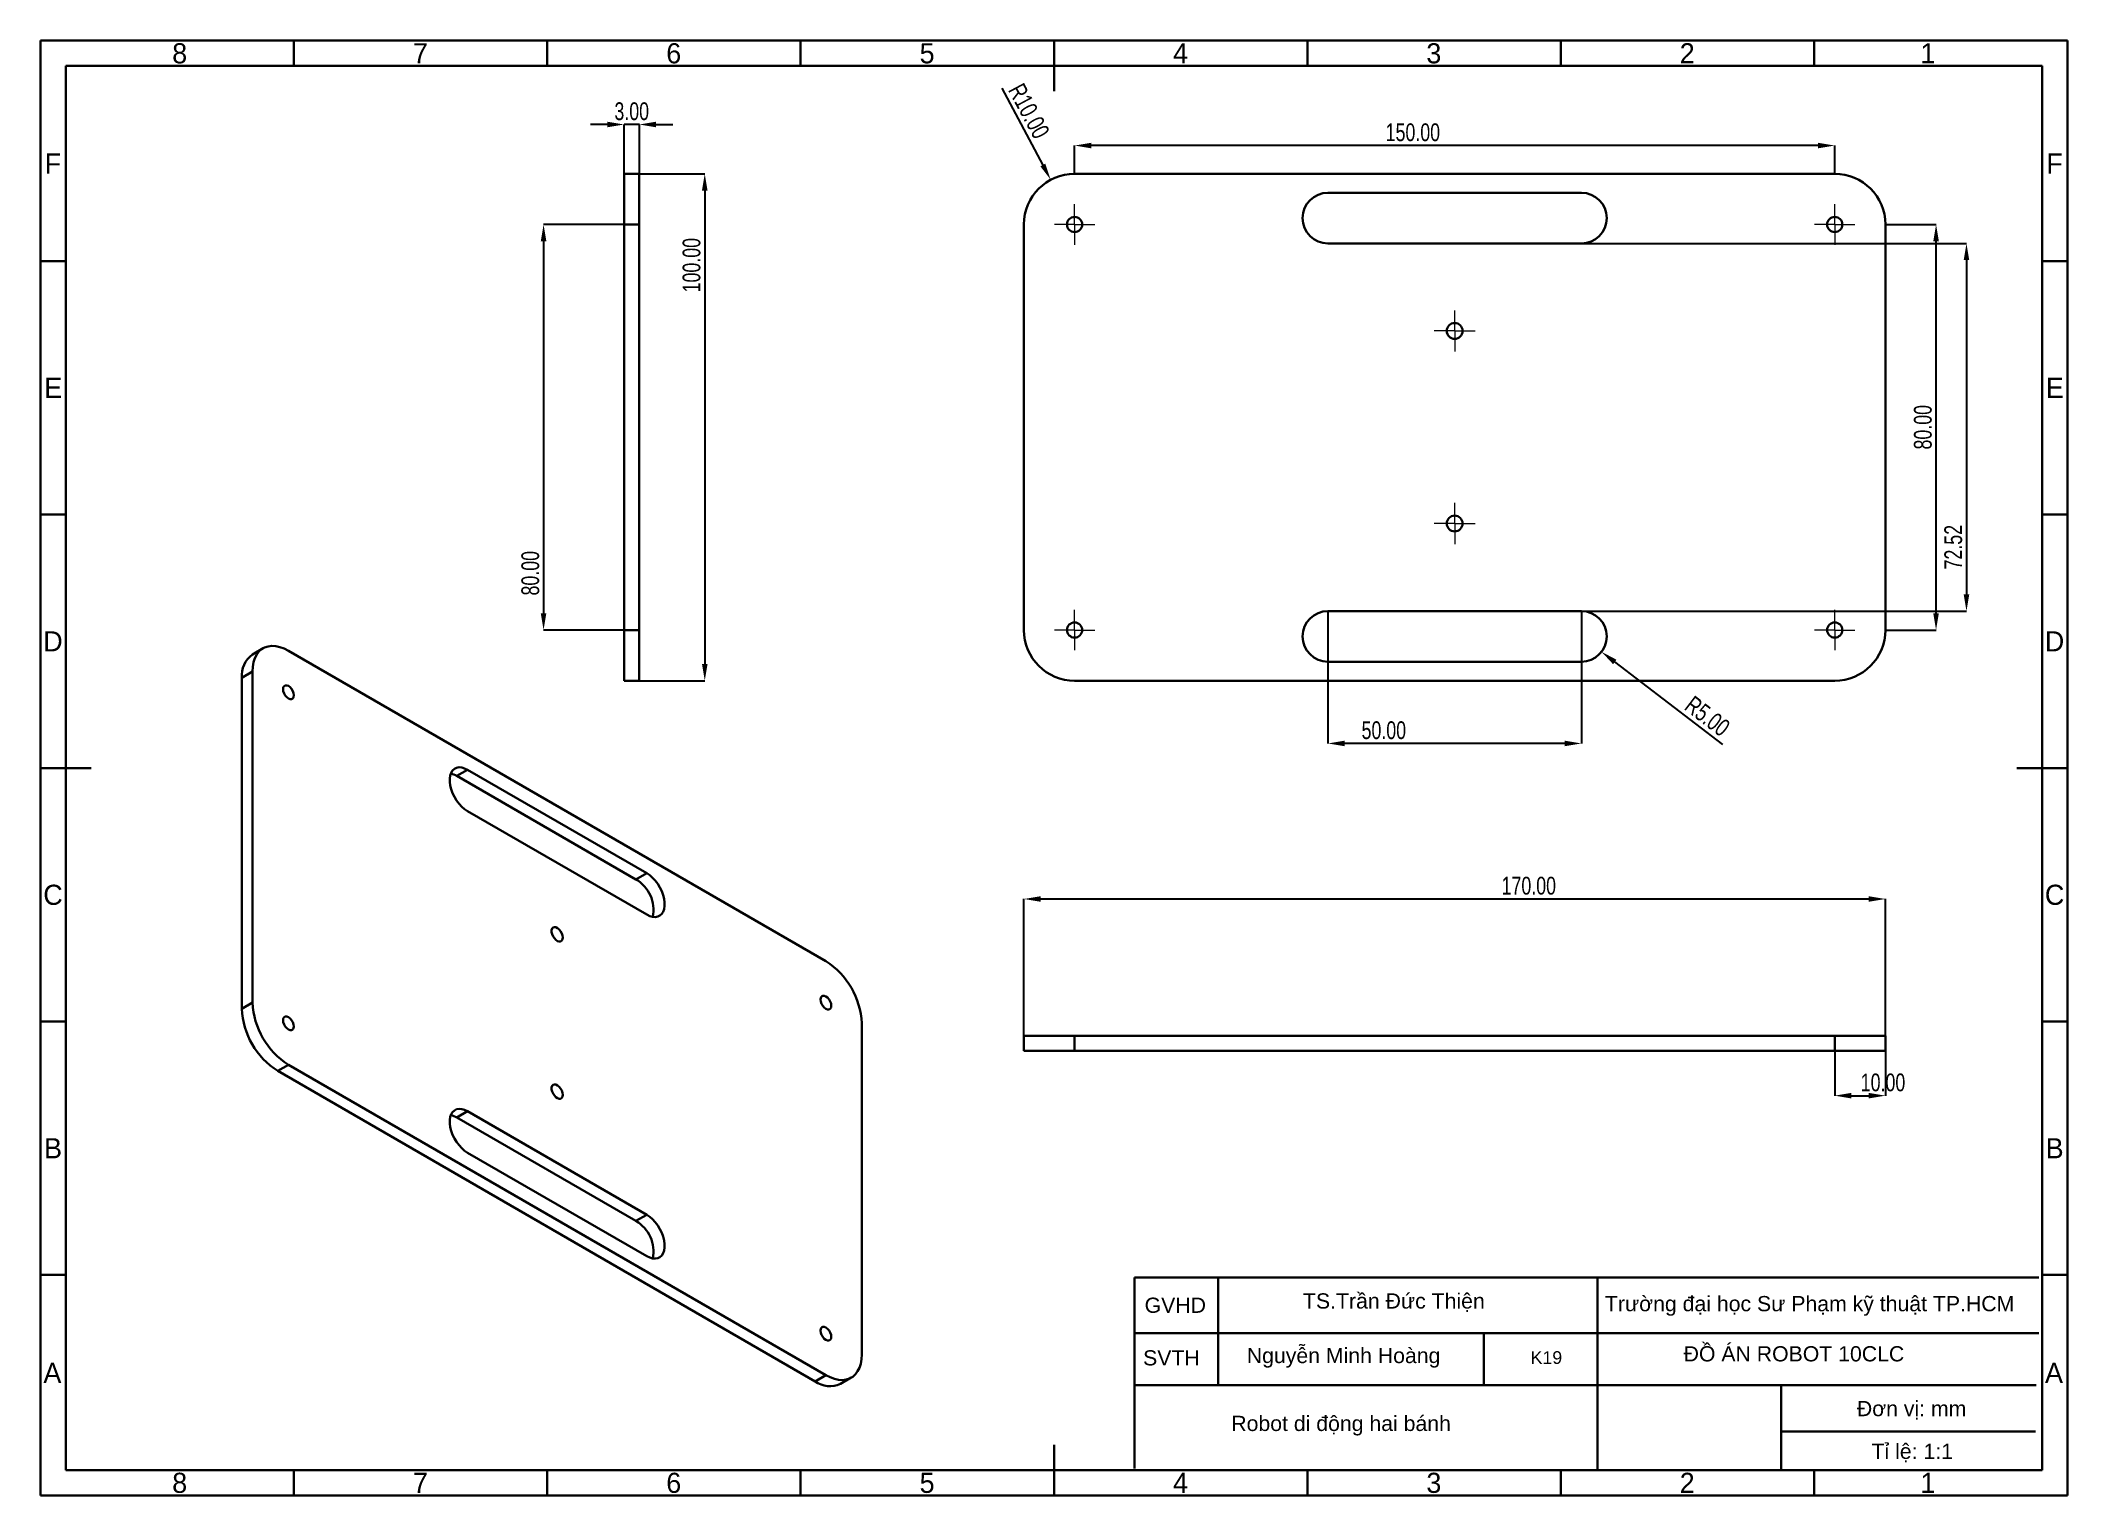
# Model space of a CAD drawing. Header units: millimetres. Extents: x 15 to 415, y 5 to 292.
import ezdxf

# ---------------------------------------------------------------- set-up
doc = ezdxf.new("R2010")
doc.units = ezdxf.units.MM
doc.header["$PDSIZE"] = -1
doc.styles.add('SLDTEXTSTYLE0', font='TXT', dxfattribs={"width": 0.75})
doc.dimstyles.new('SLDDIMSTYLE0', dxfattribs={"dimtxt": 3.5, "dimasz": 3.302, "dimexe": 0, "dimexo": 0.0625, "dimgap": 0.875, "dimtad": 1, "dimrnd": 1e-09, "dimzin": 4, "dimdsep": 46, "dimtxsty": 'SLDTEXTSTYLE0', "dimsah": 1, "dimcen": 0.09, "dimadec": 0, "dimazin": 1, "dimtfac": 1, "dimtofl": 0, "dimtmove": 0, "dimatfit": 3, "dimfxl": 1, "dimfrac": 2, "dimtolj": 1, "dimtzin": 12, "dimarcsym": 0})
doc.dimstyles.new('SLDDIMSTYLE1', dxfattribs={"dimtxt": 3.5, "dimasz": 3.302, "dimexe": 0, "dimexo": 0.0625, "dimgap": 0.875, "dimtad": 1, "dimrnd": 1e-09, "dimzin": 4, "dimdsep": 46, "dimtxsty": 'SLDTEXTSTYLE0', "dimsah": 1, "dimcen": 0, "dimadec": 0, "dimazin": 1, "dimtfac": 1, "dimtofl": 0, "dimtmove": 0, "dimatfit": 3, "dimfxl": 1, "dimfrac": 2, "dimtolj": 1, "dimtzin": 12, "dimarcsym": 0})
doc.dimstyles.new('SLDDIMSTYLE2', dxfattribs={"dimtxt": 3.5, "dimasz": 3.302, "dimexe": 0, "dimexo": 0.0625, "dimgap": 0.875, "dimtad": 1, "dimrnd": 1e-09, "dimzin": 12, "dimdsep": 46, "dimtxsty": 'SLDTEXTSTYLE0', "dimsah": 1, "dimcen": 0.09, "dimadec": 0, "dimazin": 3, "dimtfac": 1, "dimtofl": 0, "dimtmove": 0, "dimatfit": 3, "dimfxl": 1, "dimfrac": 2, "dimtolj": 1, "dimtzin": 12, "dimarcsym": 0})
doc.dimstyles.new('SLDDIMSTYLE3', dxfattribs={"dimtxt": 3.5, "dimasz": 3.302, "dimexe": 0, "dimexo": 0.0625, "dimgap": 0.875, "dimtad": 1, "dimrnd": 1e-09, "dimzin": 4, "dimdsep": 46, "dimtxsty": 'SLDTEXTSTYLE0', "dimsah": 1, "dimcen": 0.09, "dimadec": 0, "dimazin": 1, "dimtfac": 1, "dimtmove": 0, "dimatfit": 0, "dimfxl": 1, "dimfrac": 2, "dimtolj": 1, "dimtzin": 12, "dimarcsym": 0})

# ---------------------------------------------------------------- blocks, each defined once
blk = doc.blocks.new('_D')
at = {"color": 0, "linetype": 'Continuous', "lineweight": -2, "transparency": 16777216}
for p, q in [((219.07, 265.78), (219.07, 271.29)), ((365.77, 271.29), (222.37, 271.29)), ((369.07, 265.78), (369.07, 271.29))]:
    blk.add_line(p, q, dxfattribs=at)
at = {"color": 0, "linetype": 'Continuous', "transparency": 16777216}
for points in [[(222.37, 271.84), (222.37, 270.74), (219.07, 271.29)], [(365.77, 271.84), (365.77, 270.74), (369.07, 271.29)]]:
    blk.add_solid(points, dxfattribs=at)
at = {"layer": 'Defpoints', "color": 0, "linetype": 'Continuous', "transparency": 16777216}
for p in [(219.07, 271.29), (219.07, 265.72), (369.07, 265.72)]:
    blk.add_point(p, dxfattribs=at)
at = {"color": 0, "linetype": 'Continuous', "lineweight": 30, "transparency": 16777216, "insert": (285.82, 275.66), "char_height": 3.5, "attachment_point": 2, "style": 'SLDTEXTSTYLE0'}
blk.add_mtext('\\A1;150.00', dxfattribs=at)
blk = doc.blocks.new('_D_1')
at = {"color": 0, "linetype": 'Continuous', "lineweight": -2, "transparency": 16777216}
for p, q in [((379.13, 255.72), (389.07, 255.72)), ((389.07, 179.02), (389.07, 252.42)), ((379.13, 175.72), (389.07, 175.72))]:
    blk.add_line(p, q, dxfattribs=at)
at = {"color": 0, "linetype": 'Continuous', "transparency": 16777216}
for points in [[(388.52, 252.42), (389.62, 252.42), (389.07, 255.72)], [(388.52, 179.02), (389.62, 179.02), (389.07, 175.72)]]:
    blk.add_solid(points, dxfattribs=at)
at = {"layer": 'Defpoints', "color": 0, "linetype": 'Continuous', "transparency": 16777216}
for p in [(379.07, 255.72), (389.07, 255.72), (379.07, 175.72)]:
    blk.add_point(p, dxfattribs=at)
at = {"color": 0, "linetype": 'Continuous', "lineweight": 30, "transparency": 16777216, "insert": (384.7, 215.72), "char_height": 3.5, "attachment_point": 2, "rotation": 90, "style": 'SLDTEXTSTYLE0'}
blk.add_mtext('\\A1;80.00', dxfattribs=at)
blk = doc.blocks.new('_D_2')
at = {"color": 0, "linetype": 'Continuous', "lineweight": -2, "transparency": 16777216}
for p, q in [((269.07, 179.4), (269.07, 153.34)), ((319.07, 179.4), (319.07, 153.34)), ((315.77, 153.34), (272.37, 153.34))]:
    blk.add_line(p, q, dxfattribs=at)
at = {"color": 0, "linetype": 'Continuous', "transparency": 16777216}
for points in [[(272.37, 153.89), (272.37, 152.79), (269.07, 153.34)], [(315.77, 153.89), (315.77, 152.79), (319.07, 153.34)]]:
    blk.add_solid(points, dxfattribs=at)
at = {"layer": 'Defpoints', "color": 0, "linetype": 'Continuous', "transparency": 16777216}
for p in [(269.07, 179.46), (319.07, 179.46), (269.07, 153.34)]:
    blk.add_point(p, dxfattribs=at)
at = {"color": 0, "linetype": 'Continuous', "lineweight": 30, "transparency": 16777216, "insert": (280.09, 157.71), "char_height": 3.5, "attachment_point": 2, "style": 'SLDTEXTSTYLE0'}
blk.add_mtext('\\A1;50.00', dxfattribs=at)
blk = doc.blocks.new('_D_3')
at = {"color": 0, "linetype": 'Continuous', "lineweight": -2, "transparency": 16777216}
blk.add_line((346.99, 153.11), (325.66, 169.42), dxfattribs=at)
at = {"color": 0, "linetype": 'Continuous', "transparency": 16777216}
blk.add_solid([(326, 169.86), (325.33, 168.98), (323.04, 171.43)], dxfattribs=at)
at = {"layer": 'Defpoints', "color": 0, "linetype": 'Continuous', "transparency": 16777216}
for p in [(319.07, 174.46), (323.04, 171.43)]:
    blk.add_point(p, dxfattribs=at)
at = {"color": 0, "linetype": 'Continuous', "lineweight": 30, "transparency": 16777216, "insert": (341.3, 162.97), "char_height": 3.5, "attachment_point": 1, "rotation": 322.59, "style": 'SLDTEXTSTYLE0'}
blk.add_mtext('\\A1;R5.00', dxfattribs=at)
blk = doc.blocks.new('_D_4')
at = {"color": 0, "linetype": 'Continuous', "lineweight": -2, "transparency": 16777216}
blk.add_line((204.68, 282.62), (212.79, 267.45), dxfattribs=at)
at = {"color": 0, "linetype": 'Continuous', "transparency": 16777216}
blk.add_solid([(213.28, 267.71), (212.31, 267.19), (214.35, 264.54)], dxfattribs=at)
at = {"layer": 'Defpoints', "color": 0, "linetype": 'Continuous', "transparency": 16777216}
for p in [(214.35, 264.54), (219.07, 255.72)]:
    blk.add_point(p, dxfattribs=at)
at = {"color": 0, "linetype": 'Continuous', "lineweight": 30, "transparency": 16777216, "insert": (208.95, 283.91), "char_height": 3.5, "attachment_point": 1, "rotation": 298.1519, "style": 'SLDTEXTSTYLE0'}
blk.add_mtext('\\A1;R10.00', dxfattribs=at)
blk = doc.blocks.new('_D_5')
at = {"color": 0, "linetype": 'Continuous', "lineweight": -2, "transparency": 16777216}
for p, q in [((319.13, 251.98), (395.07, 251.98)), ((395.07, 248.68), (395.07, 182.76)), ((319.13, 179.46), (395.07, 179.46))]:
    blk.add_line(p, q, dxfattribs=at)
at = {"color": 0, "linetype": 'Continuous', "transparency": 16777216}
for points in [[(394.52, 248.68), (395.62, 248.68), (395.07, 251.98)], [(394.52, 182.76), (395.62, 182.76), (395.07, 179.46)]]:
    blk.add_solid(points, dxfattribs=at)
at = {"layer": 'Defpoints', "color": 0, "linetype": 'Continuous', "transparency": 16777216}
for p in [(319.07, 251.98), (319.07, 179.46), (395.07, 179.46)]:
    blk.add_point(p, dxfattribs=at)
at = {"color": 0, "linetype": 'Continuous', "lineweight": 30, "transparency": 16777216, "insert": (390.7, 192.06), "char_height": 3.5, "attachment_point": 2, "rotation": 90, "style": 'SLDTEXTSTYLE0'}
blk.add_mtext('\\A1;72.52', dxfattribs=at)
blk = doc.blocks.new('SW_CENTERMARKSYMBOL_0')
at = {"color": 0, "linetype": 'Continuous', "lineweight": 18}
for p, q in [((0, 2.5), (0, 4)), ((-2.5, 0), (-4, 0)), ((0, 0), (-2.5, 0)), ((0, 0), (0, 2.5)), ((0, 0), (0, -2.5)), ((0, 0), (2.5, 0)), ((2.5, 0), (4, 0)), ((0, -2.5), (0, -4))]:
    blk.add_line(p, q, dxfattribs=at)
blk = doc.blocks.new('SW_CENTERMARKSYMBOL_1')
at = {"color": 0, "linetype": 'Continuous', "lineweight": 18}
for p, q in [((0, 2.5), (0, 4)), ((-2.5, 0), (-4, 0)), ((0, 0), (-2.5, 0)), ((0, 0), (0, 2.5)), ((0, 0), (0, -2.5)), ((0, 0), (2.5, 0)), ((2.5, 0), (4, 0)), ((0, -2.5), (0, -4))]:
    blk.add_line(p, q, dxfattribs=at)
blk = doc.blocks.new('SW_CENTERMARKSYMBOL_2')
at = {"color": 0, "linetype": 'Continuous', "lineweight": 18}
for p, q in [((0, 2.5), (0, 4)), ((-2.5, 0), (-4, 0)), ((0, 0), (-2.5, 0)), ((0, 0), (0, 2.5)), ((0, 0), (0, -2.5)), ((0, 0), (2.5, 0)), ((2.5, 0), (4, 0)), ((0, -2.5), (0, -4))]:
    blk.add_line(p, q, dxfattribs=at)
blk = doc.blocks.new('SW_CENTERMARKSYMBOL_3')
at = {"color": 0, "linetype": 'Continuous', "lineweight": 18}
for p, q in [((0, 2.5), (0, 4)), ((-2.5, 0), (-4, 0)), ((0, 0), (-2.5, 0)), ((0, 0), (0, 2.5)), ((0, 0), (0, -2.5)), ((0, 0), (2.5, 0)), ((2.5, 0), (4, 0)), ((0, -2.5), (0, -4))]:
    blk.add_line(p, q, dxfattribs=at)
blk = doc.blocks.new('SW_CENTERMARKSYMBOL_4')
at = {"color": 0, "linetype": 'Continuous', "lineweight": 18}
for p, q in [((0, 2.5), (0, 4.06)), ((-2.5, 0), (-4.06, 0)), ((0, 0), (-2.5, 0)), ((0, 0), (0, 2.5)), ((0, 0), (0, -2.5)), ((0, 0), (2.5, 0)), ((2.5, 0), (4.06, 0)), ((0, -2.5), (0, -4.06))]:
    blk.add_line(p, q, dxfattribs=at)
blk = doc.blocks.new('SW_CENTERMARKSYMBOL_5')
at = {"color": 0, "linetype": 'Continuous', "lineweight": 18}
for p, q in [((0, 2.5), (0, 4.06)), ((-2.5, 0), (-4.06, 0)), ((0, 0), (-2.5, 0)), ((0, 0), (0, 2.5)), ((0, 0), (0, -2.5)), ((0, 0), (2.5, 0)), ((2.5, 0), (4.06, 0)), ((0, -2.5), (0, -4.06))]:
    blk.add_line(p, q, dxfattribs=at)
blk = doc.blocks.new('_D_6')
at = {"color": 0, "linetype": 'Continuous', "lineweight": -2, "transparency": 16777216}
for p, q in [((209.07, 95.75), (209.07, 122.66)), ((212.37, 122.66), (375.77, 122.66)), ((379.07, 95.75), (379.07, 122.66))]:
    blk.add_line(p, q, dxfattribs=at)
at = {"color": 0, "linetype": 'Continuous', "transparency": 16777216}
for points in [[(212.37, 123.21), (212.37, 122.11), (209.07, 122.66)], [(375.77, 123.21), (375.77, 122.11), (379.07, 122.66)]]:
    blk.add_solid(points, dxfattribs=at)
at = {"layer": 'Defpoints', "color": 0, "linetype": 'Continuous', "transparency": 16777216}
for p in [(379.07, 122.66), (209.07, 95.69), (379.07, 95.69)]:
    blk.add_point(p, dxfattribs=at)
at = {"color": 0, "linetype": 'Continuous', "lineweight": 30, "transparency": 16777216, "insert": (308.7, 127.04), "char_height": 3.5, "attachment_point": 2, "style": 'SLDTEXTSTYLE0'}
blk.add_mtext('\\A1;170.00', dxfattribs=at)
blk = doc.blocks.new('_D_7')
at = {"color": 0, "linetype": 'Continuous', "lineweight": -2, "transparency": 16777216}
for p, q in [((369.07, 92.62), (369.07, 83.86)), ((379.07, 92.62), (379.07, 83.86)), ((372.37, 83.86), (375.77, 83.86))]:
    blk.add_line(p, q, dxfattribs=at)
at = {"color": 0, "linetype": 'Continuous', "transparency": 16777216}
for points in [[(372.37, 84.41), (372.37, 83.31), (369.07, 83.86)], [(375.77, 84.41), (375.77, 83.31), (379.07, 83.86)]]:
    blk.add_solid(points, dxfattribs=at)
at = {"layer": 'Defpoints', "color": 0, "linetype": 'Continuous', "transparency": 16777216}
for p in [(369.07, 92.69), (379.07, 92.69), (379.07, 83.86)]:
    blk.add_point(p, dxfattribs=at)
at = {"color": 0, "linetype": 'Continuous', "lineweight": 30, "transparency": 16777216, "insert": (378.6, 88.23), "char_height": 3.5, "attachment_point": 2, "style": 'SLDTEXTSTYLE0'}
blk.add_mtext('\\A1;10.00', dxfattribs=at)
blk = doc.blocks.new('_D_8')
at = {"color": 0, "linetype": 'Continuous', "lineweight": -2, "transparency": 16777216}
for p, q in [((133.23, 265.72), (146.08, 265.72)), ((146.08, 262.42), (146.08, 169.02)), ((133.23, 165.72), (146.08, 165.72))]:
    blk.add_line(p, q, dxfattribs=at)
at = {"color": 0, "linetype": 'Continuous', "transparency": 16777216}
for points in [[(145.53, 262.42), (146.63, 262.42), (146.08, 265.72)], [(145.53, 169.02), (146.63, 169.02), (146.08, 165.72)]]:
    blk.add_solid(points, dxfattribs=at)
at = {"layer": 'Defpoints', "color": 0, "linetype": 'Continuous', "transparency": 16777216}
for p in [(133.17, 265.72), (133.17, 165.72), (146.08, 165.72)]:
    blk.add_point(p, dxfattribs=at)
at = {"color": 0, "linetype": 'Continuous', "lineweight": 30, "transparency": 16777216, "insert": (141.71, 247.69), "char_height": 3.5, "attachment_point": 2, "rotation": 90, "style": 'SLDTEXTSTYLE0'}
blk.add_mtext('\\A1;100.00', dxfattribs=at)
blk = doc.blocks.new('_D_9')
at = {"color": 0, "linetype": 'Continuous', "lineweight": -2, "transparency": 16777216}
for p, q in [((126.86, 275.44), (123.56, 275.44)), ((130.17, 265.78), (130.17, 275.44)), ((133.17, 275.44), (130.17, 275.44)), ((133.17, 265.78), (133.17, 275.44)), ((136.47, 275.44), (139.77, 275.44))]:
    blk.add_line(p, q, dxfattribs=at)
at = {"color": 0, "linetype": 'Continuous', "transparency": 16777216}
for points in [[(126.86, 275.99), (126.86, 274.89), (130.17, 275.44)], [(136.47, 275.99), (136.47, 274.89), (133.17, 275.44)]]:
    blk.add_solid(points, dxfattribs=at)
at = {"layer": 'Defpoints', "color": 0, "linetype": 'Continuous', "transparency": 16777216}
for p in [(130.17, 275.44), (130.17, 265.72), (133.17, 265.72)]:
    blk.add_point(p, dxfattribs=at)
at = {"color": 0, "linetype": 'Continuous', "lineweight": 30, "transparency": 16777216, "insert": (131.67, 279.81), "char_height": 3.5, "attachment_point": 2, "style": 'SLDTEXTSTYLE0'}
blk.add_mtext('\\A1;3.00', dxfattribs=at)
blk = doc.blocks.new('_D_10')
at = {"color": 0, "linetype": 'Continuous', "lineweight": -2, "transparency": 16777216}
for p, q in [((130.1, 255.72), (114.27, 255.72)), ((114.27, 252.42), (114.27, 179.02)), ((130.1, 175.72), (114.27, 175.72))]:
    blk.add_line(p, q, dxfattribs=at)
at = {"color": 0, "linetype": 'Continuous', "transparency": 16777216}
for points in [[(113.72, 252.42), (114.82, 252.42), (114.27, 255.72)], [(113.72, 179.02), (114.82, 179.02), (114.27, 175.72)]]:
    blk.add_solid(points, dxfattribs=at)
at = {"layer": 'Defpoints', "color": 0, "linetype": 'Continuous', "transparency": 16777216}
for p in [(130.17, 255.72), (114.27, 175.72), (130.17, 175.72)]:
    blk.add_point(p, dxfattribs=at)
at = {"color": 0, "linetype": 'Continuous', "lineweight": 30, "transparency": 16777216, "insert": (109.89, 186.92), "char_height": 3.5, "attachment_point": 2, "rotation": 90, "style": 'SLDTEXTSTYLE0'}
blk.add_mtext('\\A1;80.00', dxfattribs=at)

msp = doc.modelspace()

# ---------------------------------------------------------------- linework, layer by layer
at = {"color": 7, "linetype": 'Continuous', "lineweight": 30}
for p, q in [((15, 5), (15, 292)), ((15, 292), (415, 292)), ((65, 287), (65, 292)), ((115, 287), (115, 292)), ((165, 287), (165, 292)), ((215, 292), (215, 282)), ((215, 287), (215, 292)), ((265, 287), (265, 292)), ((315, 287), (315, 292)), ((365, 287), (365, 292)), ((415, 292), (415, 5)), ((20, 10), (20, 287)), ((20, 287), (410, 287)), ((410, 287), (410, 10)), ((133.166, 265.72), (130.166, 265.72)), ((130.166, 265.72), (130.166, 255.72)), ((133.166, 265.72), (133.166, 255.72)), ((369.07, 265.72), (219.07, 265.72)), ((319.07, 261.978), (269.07, 261.978)), ((133.166, 255.72), (130.166, 255.72)), ((130.166, 255.72), (130.166, 175.72)), ((133.166, 255.72), (133.166, 175.72)), ((209.07, 255.72), (209.07, 175.72)), ((379.07, 175.72), (379.07, 255.72)), ((20, 248.5), (15, 248.5)), ((269.07, 251.978), (319.07, 251.978)), ((410, 248.5), (415, 248.5)), ((20, 198.5), (15, 198.5)), ((410, 198.5), (415, 198.5)), ((319.07, 179.463), (269.07, 179.463)), ((58.919, 172.113), (56.798, 170.889)), ((133.166, 175.72), (130.166, 175.72)), ((130.166, 175.72), (130.166, 165.72)), ((133.166, 175.72), (133.166, 165.72)), ((169.985, 110.388), (63.919, 171.618)), ((269.07, 169.463), (319.07, 169.463)), ((56.848, 167.535), (54.727, 166.31)), ((54.727, 166.31), (54.727, 100.987)), ((56.848, 167.535), (56.848, 102.212)), ((133.166, 165.72), (130.166, 165.72)), ((219.07, 165.72), (369.07, 165.72)), ((15, 148.5), (25, 148.5)), ((20, 148.5), (15, 148.5)), ((99.274, 148.152), (97.153, 146.928)), ((134.63, 127.742), (99.274, 148.152)), ((415, 148.5), (405, 148.5)), ((410, 148.5), (415, 148.5)), ((132.508, 126.518), (97.153, 146.928)), ((99.274, 139.987), (134.63, 119.577)), ((134.63, 127.742), (132.508, 126.518)), ((56.848, 102.212), (54.727, 100.987)), ((20, 98.5), (15, 98.5)), ((177.056, 32.817), (177.056, 98.14)), ((410, 98.5), (415, 98.5)), ((209.07, 95.686), (209.07, 92.686)), ((209.07, 95.686), (219.07, 95.686)), ((209.07, 92.686), (219.07, 92.686)), ((219.07, 95.686), (219.07, 92.686)), ((219.07, 95.686), (369.07, 95.686)), ((219.07, 92.686), (369.07, 92.686)), ((369.07, 95.686), (369.07, 92.686)), ((369.07, 95.686), (379.07, 95.686)), ((369.07, 92.686), (379.07, 92.686)), ((379.07, 95.686), (379.07, 92.686)), ((63.919, 89.964), (61.798, 88.739)), ((61.798, 88.739), (167.864, 27.509)), ((63.919, 89.964), (169.985, 28.733)), ((99.274, 80.775), (97.153, 79.55)), ((134.63, 60.365), (99.274, 80.775)), ((132.508, 59.14), (97.153, 79.55)), ((99.274, 72.61), (134.63, 52.199)), ((134.63, 60.365), (132.508, 59.14)), ((20, 48.5), (15, 48.5)), ((410, 48.5), (415, 48.5)), ((409.373, 47.981), (230.903, 47.981)), ((230.903, 10.338), (230.903, 47.981)), ((247.402, 47.952), (247.402, 26.733)), ((322.27, 47.976), (322.27, 9.911)), ((231.082, 36.985), (392.639, 36.985)), ((409.33, 36.985), (268.888, 36.985)), ((299.843, 36.977), (299.843, 26.743)), ((169.985, 28.733), (167.864, 27.509)), ((172.863, 27.014), (174.985, 28.238)), ((230.987, 26.731), (408.849, 26.731)), ((358.525, 26.73), (358.525, 9.784)), ((358.525, 17.638), (408.689, 17.638)), ((215, 5), (215, 15)), ((410, 10), (20, 10)), ((65, 10), (65, 5)), ((115, 10), (115, 5)), ((165, 10), (165, 5)), ((215, 10), (215, 5)), ((265, 10), (265, 5)), ((315, 10), (315, 5)), ((365, 10), (365, 5)), ((415, 5), (15, 5))]:
    msp.add_line(p, q, dxfattribs=at)
at = {"lineweight": 30}
msp.add_line((358.525, 9.784), (358.525, 17.638), dxfattribs=at)
at = {"color": 7, "linetype": 'Continuous', "lineweight": 30, "flags": 128}
for points in [[(63.919, 171.618), (63.067, 172.051), (62.227, 172.358), (61.412, 172.535), (60.633, 172.58), (59.902, 172.492), (59.23, 172.272), (58.626, 171.923), (58.1, 171.451), (57.658, 170.862), (57.308, 170.165), (57.053, 169.37), (56.9, 168.489), (56.848, 167.535)], [(64.98, 162.84), (64.928, 163.249), (64.777, 163.677), (64.543, 164.084), (64.247, 164.428), (63.919, 164.678), (63.591, 164.807), (63.296, 164.804), (63.061, 164.668), (62.91, 164.414), (62.858, 164.065), (62.91, 163.657), (63.061, 163.228), (63.296, 162.822), (63.591, 162.477), (63.919, 162.228), (64.247, 162.099), (64.543, 162.102), (64.777, 162.237), (64.928, 162.492), (64.98, 162.84)], [(99.274, 148.152), (98.692, 148.433), (98.126, 148.594), (97.592, 148.632), (97.103, 148.545), (96.673, 148.336), (96.315, 148.011), (96.037, 147.579), (95.847, 147.05), (95.751, 146.441), (95.751, 145.767), (95.847, 145.046), (96.037, 144.299), (96.315, 143.545), (96.673, 142.806), (97.103, 142.101), (97.592, 141.45), (98.126, 140.871), (98.692, 140.379), (99.274, 139.987)], [(134.63, 119.577), (135.212, 119.296), (135.778, 119.135), (136.312, 119.097), (136.801, 119.184), (137.231, 119.393), (137.59, 119.718), (137.867, 120.15), (138.057, 120.679), (138.153, 121.288), (138.153, 121.963), (138.057, 122.683), (137.867, 123.43), (137.59, 124.184), (137.231, 124.923), (136.801, 125.628), (136.312, 126.279), (135.778, 126.858), (135.212, 127.351), (134.63, 127.742)], [(118.055, 115.053), (118.006, 115.457), (117.863, 115.882), (117.64, 116.289), (117.355, 116.643), (117.035, 116.913), (116.707, 117.074), (116.401, 117.112), (116.143, 117.023), (115.958, 116.817), (115.861, 116.51), (115.861, 116.13), (115.958, 115.711), (116.143, 115.291), (116.401, 114.905), (116.707, 114.59), (117.035, 114.372), (117.355, 114.272), (117.64, 114.297), (117.863, 114.446), (118.006, 114.706), (118.055, 115.053)], [(171.046, 101.61), (170.994, 102.018), (170.843, 102.447), (170.609, 102.853), (170.313, 103.198), (169.985, 103.447), (169.657, 103.576), (169.362, 103.573), (169.127, 103.437), (168.976, 103.183), (168.924, 102.834), (168.976, 102.426), (169.127, 101.998), (169.362, 101.591), (169.657, 101.247), (169.985, 100.997), (170.313, 100.868), (170.609, 100.871), (170.843, 101.007), (170.994, 101.261), (171.046, 101.61)], [(64.98, 97.517), (64.928, 97.926), (64.777, 98.354), (64.543, 98.761), (64.247, 99.105), (63.919, 99.354), (63.591, 99.484), (63.296, 99.48), (63.061, 99.345), (62.91, 99.09), (62.858, 98.742), (62.91, 98.333), (63.061, 97.905), (63.296, 97.499), (63.591, 97.154), (63.919, 96.905), (64.247, 96.775), (64.543, 96.779), (64.777, 96.914), (64.928, 97.169), (64.98, 97.517)], [(118.055, 84.025), (118.006, 84.429), (117.863, 84.853), (117.64, 85.26), (117.355, 85.615), (117.035, 85.884), (116.707, 86.045), (116.401, 86.083), (116.143, 85.995), (115.958, 85.788), (115.861, 85.481), (115.861, 85.101), (115.958, 84.683), (116.143, 84.262), (116.401, 83.877), (116.707, 83.561), (117.035, 83.344), (117.355, 83.243), (117.64, 83.269), (117.863, 83.418), (118.006, 83.678), (118.055, 84.025)], [(99.274, 80.775), (98.692, 81.055), (98.126, 81.216), (97.592, 81.254), (97.103, 81.168), (96.673, 80.959), (96.315, 80.634), (96.037, 80.201), (95.847, 79.673), (95.751, 79.063), (95.751, 78.389), (95.847, 77.669), (96.037, 76.921), (96.315, 76.168), (96.673, 75.429), (97.103, 74.724), (97.592, 74.073), (98.126, 73.493), (98.692, 73.001), (99.274, 72.61)], [(134.63, 52.199), (135.212, 51.919), (135.778, 51.758), (136.312, 51.72), (136.801, 51.807), (137.231, 52.015), (137.59, 52.34), (137.867, 52.773), (138.057, 53.301), (138.153, 53.911), (138.153, 54.585), (138.057, 55.306), (137.867, 56.053), (137.59, 56.806), (137.231, 57.546), (136.801, 58.25), (136.312, 58.901), (135.778, 59.481), (135.212, 59.973), (134.63, 60.365)], [(171.046, 36.287), (170.994, 36.695), (170.843, 37.123), (170.609, 37.53), (170.313, 37.875), (169.985, 38.124), (169.657, 38.253), (169.362, 38.25), (169.127, 38.114), (168.976, 37.86), (168.924, 37.511), (168.976, 37.103), (169.127, 36.674), (169.362, 36.268), (169.657, 35.923), (169.985, 35.674), (170.313, 35.545), (170.609, 35.548), (170.843, 35.684), (170.994, 35.938), (171.046, 36.287)], [(169.985, 28.733), (170.837, 28.301), (171.677, 27.994), (172.493, 27.817), (173.271, 27.772), (174.002, 27.86), (174.674, 28.08), (175.278, 28.429), (175.804, 28.901), (176.246, 29.49), (176.597, 30.187), (176.851, 30.981), (177.005, 31.862), (177.056, 32.817)]]:
    msp.add_lwpolyline(points, dxfattribs=at)
at = {"color": 7, "linetype": 'Continuous', "lineweight": 30}
for centre, radius in [((219.07, 255.72), 1.5), ((369.07, 255.72), 1.5), ((294.07, 234.72), 1.56), ((294.07, 196.72), 1.56), ((219.07, 175.72), 1.5), ((369.07, 175.72), 1.5)]:
    msp.add_circle(centre, radius, dxfattribs=at)
for centre, radius, start, end in [((219.07, 255.72), 10, 90, 180), ((369.07, 255.72), 10, 0, 90), ((269.07, 256.978), 5, 90, 270), ((319.07, 256.978), 5, 270, 90), ((269.07, 174.463), 5, 90, 270), ((319.07, 174.463), 5, 270, 90), ((219.07, 175.72), 10, 180, 270), ((369.07, 175.72), 10, 270, 0), ((59.823, 166.762), 5.116, 126.24035, 185.07184), ((95.375, 144.013), 3.415, 58.61168, 80.29844), ((128.952, 120.474), 7.012, 348.91186, 59.51928), ((161.747, 97.466), 15.324, 2.52009, 57.47991), ((70.036, 101.661), 15.324, 182.52009, 237.47991), ((72.157, 102.885), 15.324, 182.52009, 237.47991), ((95.375, 76.635), 3.415, 58.61168, 80.29844), ((128.952, 53.097), 7.012, 348.91186, 59.51928), ((170.772, 31.389), 4.849, 233.1466, 295.54294)]:
    msp.add_arc(centre, radius, start, end, dxfattribs=at)

# ---------------------------------------------------------------- block references
for name, p in [('SW_CENTERMARKSYMBOL_1', (219.07, 255.72)), ('SW_CENTERMARKSYMBOL_0', (369.07, 255.72)), ('SW_CENTERMARKSYMBOL_4', (294.07, 234.72)), ('SW_CENTERMARKSYMBOL_5', (294.07, 196.72)), ('SW_CENTERMARKSYMBOL_2', (219.07, 175.72)), ('SW_CENTERMARKSYMBOL_3', (369.07, 175.72))]:
    msp.add_blockref(name, p, dxfattribs=at)

# ---------------------------------------------------------------- texts
at = {"color": 7, "linetype": 'Continuous', "lineweight": 30, "char_height": 3.969, "attachment_point": 2}
for s, insert in [('8', (42.46, 291.474)), ('7', (89.96, 291.474)), ('6', (139.96, 291.474)), ('5', (189.96, 291.474)), ('4', (239.96, 291.474)), ('3', (289.96, 291.474)), ('2', (339.96, 291.474)), ('1', (387.46, 291.474)), ('F', (17.458, 269.724)), ('F', (412.458, 269.724)), ('E', (17.508, 225.474)), ('E', (412.508, 225.474)), ('D', (17.453, 175.474)), ('D', (412.453, 175.474)), ('C', (17.459, 125.474)), ('C', (412.459, 125.474)), ('B', (17.471, 75.474)), ('B', (412.471, 75.474)), ('A', (17.34, 31.168)), ('A', (412.34, 31.168)), ('8', (42.46, 9.474)), ('7', (89.96, 9.474)), ('6', (139.96, 9.474)), ('5', (189.96, 9.474)), ('4', (239.96, 9.474)), ('3', (289.96, 9.474)), ('2', (339.96, 9.474)), ('1', (387.46, 9.474))]:
    msp.add_mtext(s, dxfattribs=dict(at, insert=insert))
at = {"lineweight": 30, "attachment_point": 1}
for s, width, heights, insert, char_height in [('{\\fArial|b0|i0|c0|p34;GVHD}', 24.11374, [0], (232.886, 44.023), 3), ('{\\fArial|b0|i0|c0|p34;TS.Trần Đức Thiện}', 56.99093, [0], (264.136, 44.869), 3), ('{\\fArial|b0|i0|c0|p34;Trường đại học Sư Phạm kỹ thuật TP.HCM}', 84.40707, [0], (323.724, 44.338), 3), ('{\\fArial|b0|i0|c0|p34;SVTH}', 24.11374, [0], (232.583, 33.645), 3), ('\\pxt4;{\\fArial|b0|i0|c0|p34;Nguyễn Minh Hoàng}', 41.03967, [4.638], (253.046, 34.105), 3), ('{\\fArial|b0|i0|c0|p34;K19}', 31.35201, [0], (309.068, 33.452), 2.5), ('{\\fArial|b0|i0|c0|p34;ĐỒ ÁN ROBOT 10CLC}', 84.40707, [0], (339.25, 34.441), 3), ('{\\fArial|b0|i0|c0|p34;Robot di động hai bánh}', 76.30346, [0], (249.985, 20.711), 3), ('{\\fArial|b0|i0|c0|p34;Đơn vị: mm}', 24.11374, [0], (373.444, 23.638), 3), ('{\\fArial|b0|i0|c0|p34;Tỉ lệ: 1:1}', 24.11374, [0], (376.337, 15.21), 3)]:
    msp.add_mtext_dynamic_manual_height_columns(s, width=width, gutter_width=17.5, heights=heights, dxfattribs=dict(at, insert=insert, char_height=char_height))

# ---------------------------------------------------------------- dimensions: what is measured, and where the dimension line sits
at = {"color": 7, "linetype": 'Continuous', "lineweight": 30}
for center, mpoint, picture, middle in [((219.07, 255.72), (214.352, 264.537), '_D_4', (207.67, 277.025)), ((319.07, 174.463), (323.042, 171.425), '_D_3', (342.469, 156.566))]:
    dim = msp.add_radius_dim(center=center, mpoint=mpoint, dimstyle='SLDDIMSTYLE1', dxfattribs=at)
    dim.commit()
    dim.dimension.update_dxf_attribs({"geometry": picture, "text_midpoint": middle, "dimtype": 164})
for base, p1, p2, dimstyle, picture, middle in [((130.166, 275.439), (133.166, 265.72), (130.166, 265.72), 'SLDDIMSTYLE3', '_D_9', (131.666, 275.439)), ((219.07, 271.289), (369.07, 265.72), (219.07, 265.72), 'SLDDIMSTYLE0', '_D', (285.825, 271.289)), ((269.07, 153.34), (319.07, 179.463), (269.07, 179.463), 'SLDDIMSTYLE0', '_D_2', (280.088, 153.34)), ((379.07, 122.664), (209.07, 95.686), (379.07, 95.686), 'SLDDIMSTYLE0', '_D_6', (308.702, 122.664)), ((379.07, 83.857), (369.07, 92.686), (379.07, 92.686), 'SLDDIMSTYLE3', '_D_7', (378.603, 83.857))]:
    dim = msp.add_linear_dim(base=base, p1=p1, p2=p2, dimstyle=dimstyle, dxfattribs=at)
    dim.commit()
    dim.dimension.update_dxf_attribs({"geometry": picture, "text_midpoint": middle, "dimtype": 160})
for base, p1, p2, dimstyle, picture, middle in [((146.084, 165.72), (133.166, 265.72), (133.166, 165.72), 'SLDDIMSTYLE0', '_D_8', (146.084, 247.69)), ((114.267, 175.72), (130.166, 255.72), (130.166, 175.72), 'SLDDIMSTYLE0', '_D_10', (114.267, 186.916)), ((389.07, 255.72), (379.07, 175.72), (379.07, 255.72), 'SLDDIMSTYLE0', '_D_1', (389.07, 215.72)), ((395.0703, 179.4626), (319.0703, 251.9782), (319.0703, 179.4626), 'SLDDIMSTYLE2', '_D_5', (395.0703, 192.0562))]:
    dim = msp.add_linear_dim(base=base, p1=p1, p2=p2, angle=90, dimstyle=dimstyle, dxfattribs=at)
    dim.commit()
    dim.dimension.update_dxf_attribs({"geometry": picture, "text_midpoint": middle, "dimtype": 160})

doc.saveas('drawing.dxf')
